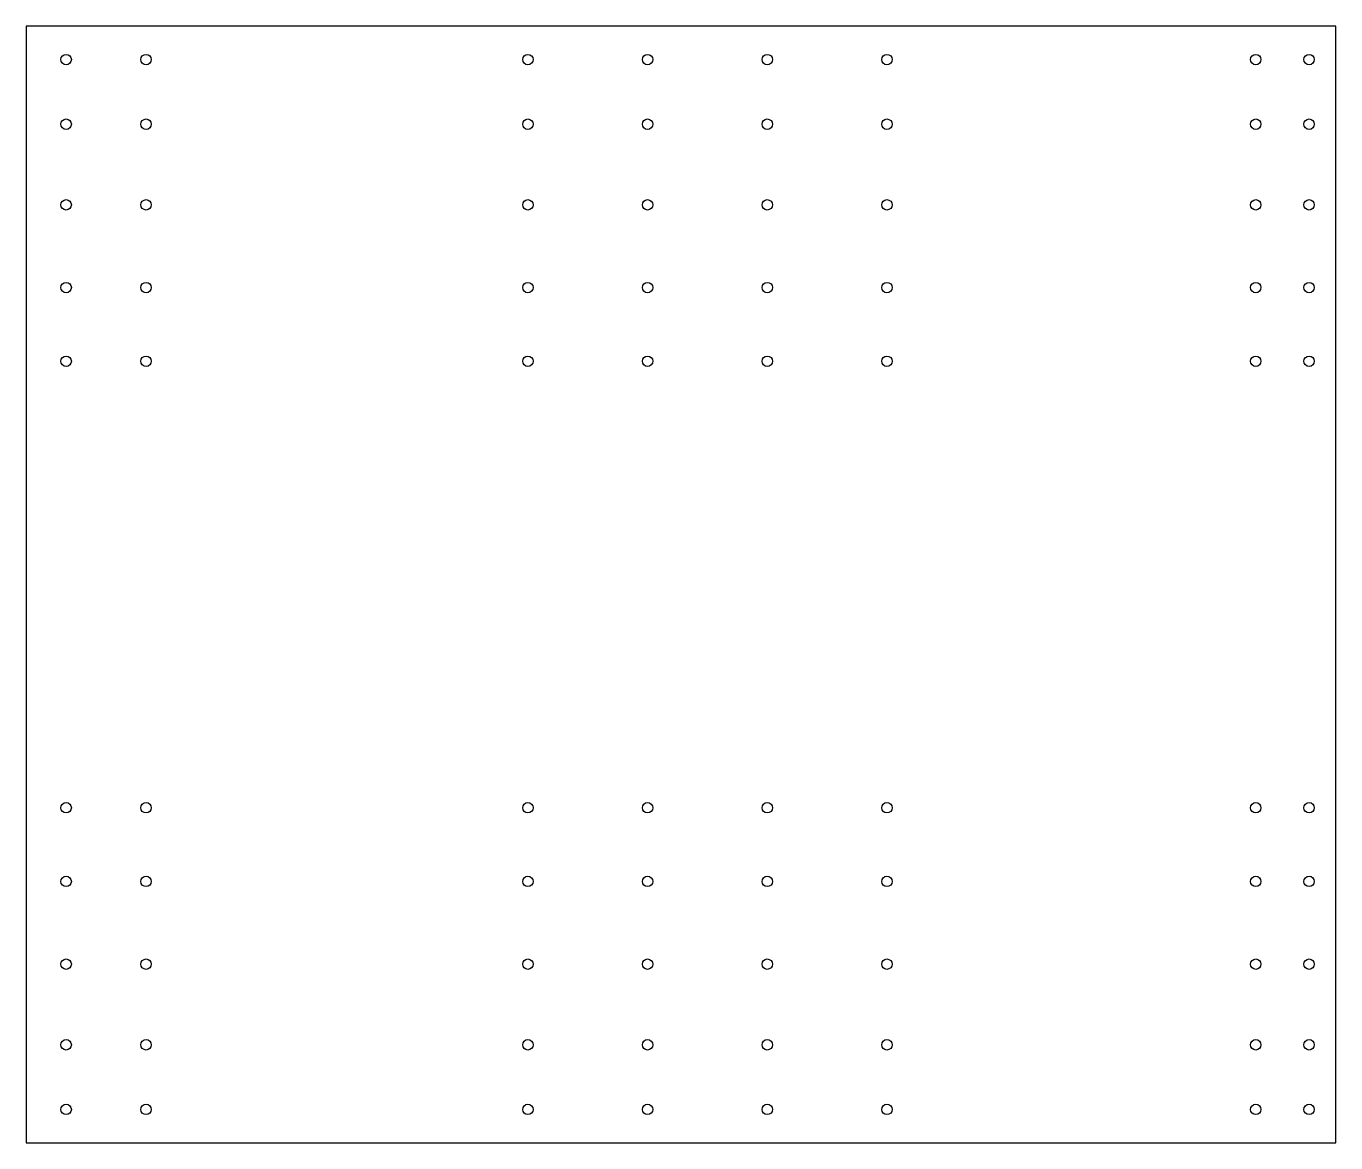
# Model space of a CAD drawing. Header units: millimetres. Extents: x 0 to 1197, y 0 to 1020.
import ezdxf

# ---------------------------------------------------------------- set-up
doc = ezdxf.new("R2010")
doc.units = ezdxf.units.MM

msp = doc.modelspace()

# ---------------------------------------------------------------- linework, layer by layer
for p, q in [((1196.8, 1020), (0, 1020)), ((0, 1020), (0, 0)), ((1196.8, 0), (1196.8, 1020)), ((33.1324, 992.888), (34.6775, 993.92)), ((34.6775, 993.92), (36.5, 994.282)), ((36.5, 994.282), (38.3225, 993.92)), ((38.3225, 993.92), (39.8676, 992.888)), ((106.132, 992.888), (107.677, 993.92)), ((107.677, 993.92), (109.5, 994.282)), ((109.5, 994.282), (111.323, 993.92)), ((111.323, 993.92), (112.868, 992.888)), ((455.192, 992.888), (456.737, 993.92)), ((456.737, 993.92), (458.56, 994.282)), ((458.56, 994.282), (460.383, 993.92)), ((460.383, 993.92), (461.928, 992.888)), ((564.552, 992.888), (566.097, 993.92)), ((566.097, 993.92), (567.92, 994.282)), ((567.92, 994.282), (569.743, 993.92)), ((569.743, 993.92), (571.288, 992.888)), ((673.912, 992.888), (675.457, 993.92)), ((675.457, 993.92), (677.28, 994.282)), ((677.28, 994.282), (679.103, 993.92)), ((679.103, 993.92), (680.648, 992.888)), ((783.272, 992.888), (784.817, 993.92)), ((784.817, 993.92), (786.64, 994.282)), ((786.64, 994.282), (788.463, 993.92)), ((788.463, 993.92), (790.008, 992.888)), ((1120.23, 992.888), (1121.78, 993.92)), ((1121.78, 993.92), (1123.6, 994.282)), ((1123.6, 994.282), (1125.42, 993.92)), ((1125.42, 993.92), (1126.97, 992.888)), ((1169.03, 992.888), (1170.58, 993.92)), ((1170.58, 993.92), (1172.4, 994.282)), ((1172.4, 994.282), (1174.22, 993.92)), ((1174.22, 993.92), (1175.77, 992.888)), ((31.7375, 989.52), (32.1, 991.343)), ((32.1, 987.697), (31.7375, 989.52)), ((32.1, 991.343), (33.1324, 992.888)), ((33.1324, 986.152), (32.1, 987.697)), ((34.6775, 985.12), (33.1324, 986.152)), ((36.5, 984.757), (34.6775, 985.12)), ((38.3225, 985.12), (36.5, 984.757)), ((39.8676, 986.152), (38.3225, 985.12)), ((39.8676, 992.888), (40.9, 991.343)), ((40.9, 987.697), (39.8676, 986.152)), ((40.9, 991.343), (41.2625, 989.52)), ((41.2625, 989.52), (40.9, 987.697)), ((104.737, 989.52), (105.1, 991.343)), ((105.1, 987.697), (104.737, 989.52)), ((105.1, 991.343), (106.132, 992.888)), ((106.132, 986.152), (105.1, 987.697)), ((107.677, 985.12), (106.132, 986.152)), ((109.5, 984.757), (107.677, 985.12)), ((111.323, 985.12), (109.5, 984.757)), ((112.868, 986.152), (111.323, 985.12)), ((112.868, 992.888), (113.9, 991.343)), ((113.9, 987.697), (112.868, 986.152)), ((113.9, 991.343), (114.262, 989.52)), ((114.262, 989.52), (113.9, 987.697)), ((453.797, 989.52), (454.16, 991.343)), ((454.16, 987.697), (453.797, 989.52)), ((454.16, 991.343), (455.192, 992.888)), ((455.192, 986.152), (454.16, 987.697)), ((456.737, 985.12), (455.192, 986.152)), ((458.56, 984.757), (456.737, 985.12)), ((460.383, 985.12), (458.56, 984.757)), ((461.928, 986.152), (460.383, 985.12)), ((461.928, 992.888), (462.96, 991.343)), ((462.96, 987.697), (461.928, 986.152)), ((462.96, 991.343), (463.322, 989.52)), ((463.322, 989.52), (462.96, 987.697)), ((563.157, 989.52), (563.52, 991.343)), ((563.52, 987.697), (563.157, 989.52)), ((563.52, 991.343), (564.552, 992.888)), ((564.552, 986.152), (563.52, 987.697)), ((566.097, 985.12), (564.552, 986.152)), ((567.92, 984.757), (566.097, 985.12)), ((569.743, 985.12), (567.92, 984.757)), ((571.288, 986.152), (569.743, 985.12)), ((571.288, 992.888), (572.32, 991.343)), ((572.32, 987.697), (571.288, 986.152)), ((572.32, 991.343), (572.682, 989.52)), ((572.682, 989.52), (572.32, 987.697)), ((672.517, 989.52), (672.88, 991.343)), ((672.88, 987.697), (672.517, 989.52)), ((672.88, 991.343), (673.912, 992.888)), ((673.912, 986.152), (672.88, 987.697)), ((675.457, 985.12), (673.912, 986.152)), ((677.28, 984.757), (675.457, 985.12)), ((679.103, 985.12), (677.28, 984.757)), ((680.648, 986.152), (679.103, 985.12)), ((680.648, 992.888), (681.68, 991.343)), ((681.68, 987.697), (680.648, 986.152)), ((681.68, 991.343), (682.042, 989.52)), ((682.042, 989.52), (681.68, 987.697)), ((781.877, 989.52), (782.24, 991.343)), ((782.24, 987.697), (781.877, 989.52)), ((782.24, 991.343), (783.272, 992.888)), ((783.272, 986.152), (782.24, 987.697)), ((784.817, 985.12), (783.272, 986.152)), ((786.64, 984.757), (784.817, 985.12)), ((788.463, 985.12), (786.64, 984.757)), ((790.008, 986.152), (788.463, 985.12)), ((790.008, 992.888), (791.04, 991.343)), ((791.04, 987.697), (790.008, 986.152)), ((791.04, 991.343), (791.402, 989.52)), ((791.402, 989.52), (791.04, 987.697)), ((1118.84, 989.52), (1119.2, 991.343)), ((1119.2, 987.697), (1118.84, 989.52)), ((1119.2, 991.343), (1120.23, 992.888)), ((1120.23, 986.152), (1119.2, 987.697)), ((1121.78, 985.12), (1120.23, 986.152)), ((1123.6, 984.757), (1121.78, 985.12)), ((1125.42, 985.12), (1123.6, 984.757)), ((1126.97, 986.152), (1125.42, 985.12)), ((1126.97, 992.888), (1128, 991.343)), ((1128, 987.697), (1126.97, 986.152)), ((1128, 991.343), (1128.36, 989.52)), ((1128.36, 989.52), (1128, 987.697)), ((1167.64, 989.52), (1168, 991.343)), ((1168, 987.697), (1167.64, 989.52)), ((1168, 991.343), (1169.03, 992.888)), ((1169.03, 986.152), (1168, 987.697)), ((1170.58, 985.12), (1169.03, 986.152)), ((1172.4, 984.757), (1170.58, 985.12)), ((1174.22, 985.12), (1172.4, 984.757)), ((1175.77, 986.152), (1174.22, 985.12)), ((1175.77, 992.888), (1176.8, 991.343)), ((1176.8, 987.697), (1175.77, 986.152)), ((1176.8, 991.343), (1177.16, 989.52)), ((1177.16, 989.52), (1176.8, 987.697)), ((32.1, 932.303), (33.1324, 933.848)), ((33.1324, 933.848), (34.6775, 934.88)), ((34.6775, 934.88), (36.5, 935.242)), ((36.5, 935.242), (38.3225, 934.88)), ((38.3225, 934.88), (39.8676, 933.848)), ((39.8676, 933.848), (40.9, 932.303)), ((105.1, 932.303), (106.132, 933.848)), ((106.132, 933.848), (107.677, 934.88)), ((107.677, 934.88), (109.5, 935.242)), ((109.5, 935.242), (111.323, 934.88)), ((111.323, 934.88), (112.868, 933.848)), ((112.868, 933.848), (113.9, 932.303)), ((454.16, 932.303), (455.192, 933.848)), ((455.192, 933.848), (456.737, 934.88)), ((456.737, 934.88), (458.56, 935.242)), ((458.56, 935.242), (460.383, 934.88)), ((460.383, 934.88), (461.928, 933.848)), ((461.928, 933.848), (462.96, 932.303)), ((563.52, 932.303), (564.552, 933.848)), ((564.552, 933.848), (566.097, 934.88)), ((566.097, 934.88), (567.92, 935.242)), ((567.92, 935.242), (569.743, 934.88)), ((569.743, 934.88), (571.288, 933.848)), ((571.288, 933.848), (572.32, 932.303)), ((672.88, 932.303), (673.912, 933.848)), ((673.912, 933.848), (675.457, 934.88)), ((675.457, 934.88), (677.28, 935.242)), ((677.28, 935.242), (679.103, 934.88)), ((679.103, 934.88), (680.648, 933.848)), ((680.648, 933.848), (681.68, 932.303)), ((782.24, 932.303), (783.272, 933.848)), ((783.272, 933.848), (784.817, 934.88)), ((784.817, 934.88), (786.64, 935.242)), ((786.64, 935.242), (788.463, 934.88)), ((788.463, 934.88), (790.008, 933.848)), ((790.008, 933.848), (791.04, 932.303)), ((1119.2, 932.303), (1120.23, 933.848)), ((1120.23, 933.848), (1121.78, 934.88)), ((1121.78, 934.88), (1123.6, 935.242)), ((1123.6, 935.242), (1125.42, 934.88)), ((1125.42, 934.88), (1126.97, 933.848)), ((1126.97, 933.848), (1128, 932.303)), ((1168, 932.303), (1169.03, 933.848)), ((1169.03, 933.848), (1170.58, 934.88)), ((1170.58, 934.88), (1172.4, 935.242)), ((1172.4, 935.242), (1174.22, 934.88)), ((1174.22, 934.88), (1175.77, 933.848)), ((1175.77, 933.848), (1176.8, 932.303)), ((31.7375, 930.48), (32.1, 932.303)), ((32.1, 928.657), (31.7375, 930.48)), ((33.1324, 927.112), (32.1, 928.657)), ((34.6775, 926.08), (33.1324, 927.112)), ((36.5, 925.717), (34.6775, 926.08)), ((38.3225, 926.08), (36.5, 925.717)), ((39.8676, 927.112), (38.3225, 926.08)), ((40.9, 928.657), (39.8676, 927.112)), ((40.9, 932.303), (41.2625, 930.48)), ((41.2625, 930.48), (40.9, 928.657)), ((104.737, 930.48), (105.1, 932.303)), ((105.1, 928.657), (104.737, 930.48)), ((106.132, 927.112), (105.1, 928.657)), ((107.677, 926.08), (106.132, 927.112)), ((109.5, 925.717), (107.677, 926.08)), ((111.323, 926.08), (109.5, 925.717)), ((112.868, 927.112), (111.323, 926.08)), ((113.9, 928.657), (112.868, 927.112)), ((113.9, 932.303), (114.262, 930.48)), ((114.262, 930.48), (113.9, 928.657)), ((453.797, 930.48), (454.16, 932.303)), ((454.16, 928.657), (453.797, 930.48)), ((455.192, 927.112), (454.16, 928.657)), ((456.737, 926.08), (455.192, 927.112)), ((458.56, 925.717), (456.737, 926.08)), ((460.383, 926.08), (458.56, 925.717)), ((461.928, 927.112), (460.383, 926.08)), ((462.96, 928.657), (461.928, 927.112)), ((462.96, 932.303), (463.322, 930.48)), ((463.322, 930.48), (462.96, 928.657)), ((563.157, 930.48), (563.52, 932.303)), ((563.52, 928.657), (563.157, 930.48)), ((564.552, 927.112), (563.52, 928.657)), ((566.097, 926.08), (564.552, 927.112)), ((567.92, 925.717), (566.097, 926.08)), ((569.743, 926.08), (567.92, 925.717)), ((571.288, 927.112), (569.743, 926.08)), ((572.32, 928.657), (571.288, 927.112)), ((572.32, 932.303), (572.682, 930.48)), ((572.682, 930.48), (572.32, 928.657)), ((672.517, 930.48), (672.88, 932.303)), ((672.88, 928.657), (672.517, 930.48)), ((673.912, 927.112), (672.88, 928.657)), ((675.457, 926.08), (673.912, 927.112)), ((677.28, 925.717), (675.457, 926.08)), ((679.103, 926.08), (677.28, 925.717)), ((680.648, 927.112), (679.103, 926.08)), ((681.68, 928.657), (680.648, 927.112)), ((681.68, 932.303), (682.042, 930.48)), ((682.042, 930.48), (681.68, 928.657)), ((781.877, 930.48), (782.24, 932.303)), ((782.24, 928.657), (781.877, 930.48)), ((783.272, 927.112), (782.24, 928.657)), ((784.817, 926.08), (783.272, 927.112)), ((786.64, 925.717), (784.817, 926.08)), ((788.463, 926.08), (786.64, 925.717)), ((790.008, 927.112), (788.463, 926.08)), ((791.04, 928.657), (790.008, 927.112)), ((791.04, 932.303), (791.402, 930.48)), ((791.402, 930.48), (791.04, 928.657)), ((1118.84, 930.48), (1119.2, 932.303)), ((1119.2, 928.657), (1118.84, 930.48)), ((1120.23, 927.112), (1119.2, 928.657)), ((1121.78, 926.08), (1120.23, 927.112)), ((1123.6, 925.717), (1121.78, 926.08)), ((1125.42, 926.08), (1123.6, 925.717)), ((1126.97, 927.112), (1125.42, 926.08)), ((1128, 928.657), (1126.97, 927.112)), ((1128, 932.303), (1128.36, 930.48)), ((1128.36, 930.48), (1128, 928.657)), ((1167.64, 930.48), (1168, 932.303)), ((1168, 928.657), (1167.64, 930.48)), ((1169.03, 927.112), (1168, 928.657)), ((1170.58, 926.08), (1169.03, 927.112)), ((1172.4, 925.717), (1170.58, 926.08)), ((1174.22, 926.08), (1172.4, 925.717)), ((1175.77, 927.112), (1174.22, 926.08)), ((1176.8, 928.657), (1175.77, 927.112)), ((1176.8, 932.303), (1177.16, 930.48)), ((1177.16, 930.48), (1176.8, 928.657)), ((31.7375, 856.82), (32.1, 858.643)), ((32.1, 854.997), (31.7375, 856.82)), ((32.1, 858.643), (33.1324, 860.188)), ((33.1324, 853.452), (32.1, 854.997)), ((33.1324, 860.188), (34.6775, 861.22)), ((34.6775, 852.42), (33.1324, 853.452)), ((34.6775, 861.22), (36.5, 861.582)), ((36.5, 852.057), (34.6775, 852.42)), ((36.5, 861.582), (38.3225, 861.22)), ((38.3225, 852.42), (36.5, 852.057)), ((38.3225, 861.22), (39.8676, 860.188)), ((39.8676, 853.452), (38.3225, 852.42)), ((39.8676, 860.188), (40.9, 858.643)), ((40.9, 854.997), (39.8676, 853.452)), ((40.9, 858.643), (41.2625, 856.82)), ((41.2625, 856.82), (40.9, 854.997)), ((104.737, 856.82), (105.1, 858.643)), ((105.1, 854.997), (104.737, 856.82)), ((105.1, 858.643), (106.132, 860.188)), ((106.132, 853.452), (105.1, 854.997)), ((106.132, 860.188), (107.677, 861.22)), ((107.677, 852.42), (106.132, 853.452)), ((107.677, 861.22), (109.5, 861.582)), ((109.5, 852.057), (107.677, 852.42)), ((109.5, 861.582), (111.323, 861.22)), ((111.323, 852.42), (109.5, 852.057)), ((111.323, 861.22), (112.868, 860.188)), ((112.868, 853.452), (111.323, 852.42)), ((112.868, 860.188), (113.9, 858.643)), ((113.9, 854.997), (112.868, 853.452)), ((113.9, 858.643), (114.262, 856.82)), ((114.262, 856.82), (113.9, 854.997)), ((453.797, 856.82), (454.16, 858.643)), ((454.16, 854.997), (453.797, 856.82)), ((454.16, 858.643), (455.192, 860.188)), ((455.192, 853.452), (454.16, 854.997)), ((455.192, 860.188), (456.737, 861.22)), ((456.737, 852.42), (455.192, 853.452)), ((456.737, 861.22), (458.56, 861.582)), ((458.56, 852.057), (456.737, 852.42)), ((458.56, 861.582), (460.383, 861.22)), ((460.383, 852.42), (458.56, 852.057)), ((460.383, 861.22), (461.928, 860.188)), ((461.928, 853.452), (460.383, 852.42)), ((461.928, 860.188), (462.96, 858.643)), ((462.96, 854.997), (461.928, 853.452)), ((462.96, 858.643), (463.322, 856.82)), ((463.322, 856.82), (462.96, 854.997)), ((563.157, 856.82), (563.52, 858.643)), ((563.52, 854.997), (563.157, 856.82)), ((563.52, 858.643), (564.552, 860.188)), ((564.552, 853.452), (563.52, 854.997)), ((564.552, 860.188), (566.097, 861.22)), ((566.097, 852.42), (564.552, 853.452)), ((566.097, 861.22), (567.92, 861.582)), ((567.92, 852.057), (566.097, 852.42)), ((567.92, 861.582), (569.743, 861.22)), ((569.743, 852.42), (567.92, 852.057)), ((569.743, 861.22), (571.288, 860.188)), ((571.288, 853.452), (569.743, 852.42)), ((571.288, 860.188), (572.32, 858.643)), ((572.32, 854.997), (571.288, 853.452)), ((572.32, 858.643), (572.682, 856.82)), ((572.682, 856.82), (572.32, 854.997)), ((672.517, 856.82), (672.88, 858.643)), ((672.88, 854.997), (672.517, 856.82)), ((672.88, 858.643), (673.912, 860.188)), ((673.912, 853.452), (672.88, 854.997)), ((673.912, 860.188), (675.457, 861.22)), ((675.457, 852.42), (673.912, 853.452)), ((675.457, 861.22), (677.28, 861.582)), ((677.28, 852.057), (675.457, 852.42)), ((677.28, 861.582), (679.103, 861.22)), ((679.103, 852.42), (677.28, 852.057)), ((679.103, 861.22), (680.648, 860.188)), ((680.648, 853.452), (679.103, 852.42)), ((680.648, 860.188), (681.68, 858.643)), ((681.68, 854.997), (680.648, 853.452)), ((681.68, 858.643), (682.042, 856.82)), ((682.042, 856.82), (681.68, 854.997)), ((781.877, 856.82), (782.24, 858.643)), ((782.24, 854.997), (781.877, 856.82)), ((782.24, 858.643), (783.272, 860.188)), ((783.272, 853.452), (782.24, 854.997)), ((783.272, 860.188), (784.817, 861.22)), ((784.817, 852.42), (783.272, 853.452)), ((784.817, 861.22), (786.64, 861.582)), ((786.64, 852.057), (784.817, 852.42)), ((786.64, 861.582), (788.463, 861.22)), ((788.463, 852.42), (786.64, 852.057)), ((788.463, 861.22), (790.008, 860.188)), ((790.008, 853.452), (788.463, 852.42)), ((790.008, 860.188), (791.04, 858.643)), ((791.04, 854.997), (790.008, 853.452)), ((791.04, 858.643), (791.402, 856.82)), ((791.402, 856.82), (791.04, 854.997)), ((1118.84, 856.82), (1119.2, 858.643)), ((1119.2, 854.997), (1118.84, 856.82)), ((1119.2, 858.643), (1120.23, 860.188)), ((1120.23, 853.452), (1119.2, 854.997)), ((1120.23, 860.188), (1121.78, 861.22)), ((1121.78, 852.42), (1120.23, 853.452)), ((1121.78, 861.22), (1123.6, 861.582)), ((1123.6, 852.057), (1121.78, 852.42)), ((1123.6, 861.582), (1125.42, 861.22)), ((1125.42, 852.42), (1123.6, 852.057)), ((1125.42, 861.22), (1126.97, 860.188)), ((1126.97, 853.452), (1125.42, 852.42)), ((1126.97, 860.188), (1128, 858.643)), ((1128, 854.997), (1126.97, 853.452)), ((1128, 858.643), (1128.36, 856.82)), ((1128.36, 856.82), (1128, 854.997)), ((1167.64, 856.82), (1168, 858.643)), ((1168, 854.997), (1167.64, 856.82)), ((1168, 858.643), (1169.03, 860.188)), ((1169.03, 853.452), (1168, 854.997)), ((1169.03, 860.188), (1170.58, 861.22)), ((1170.58, 852.42), (1169.03, 853.452)), ((1170.58, 861.22), (1172.4, 861.582)), ((1172.4, 852.057), (1170.58, 852.42)), ((1172.4, 861.582), (1174.22, 861.22)), ((1174.22, 852.42), (1172.4, 852.057)), ((1174.22, 861.22), (1175.77, 860.188)), ((1175.77, 853.452), (1174.22, 852.42)), ((1175.77, 860.188), (1176.8, 858.643)), ((1176.8, 854.997), (1175.77, 853.452)), ((1176.8, 858.643), (1177.16, 856.82)), ((1177.16, 856.82), (1176.8, 854.997)), ((31.7375, 781.255), (32.1, 783.078)), ((32.1, 779.432), (31.7375, 781.255)), ((32.1, 783.078), (33.1324, 784.623)), ((33.1324, 777.887), (32.1, 779.432)), ((33.1324, 784.623), (34.6775, 785.655)), ((34.6775, 785.655), (36.5, 786.017)), ((36.5, 786.017), (38.3225, 785.655)), ((38.3225, 785.655), (39.8676, 784.623)), ((39.8676, 784.623), (40.9, 783.078)), ((40.9, 779.432), (39.8676, 777.887)), ((40.9, 783.078), (41.2625, 781.255)), ((41.2625, 781.255), (40.9, 779.432)), ((104.737, 781.255), (105.1, 783.078)), ((105.1, 779.432), (104.737, 781.255)), ((105.1, 783.078), (106.132, 784.623)), ((106.132, 777.887), (105.1, 779.432)), ((106.132, 784.623), (107.677, 785.655)), ((107.677, 785.655), (109.5, 786.017)), ((109.5, 786.017), (111.323, 785.655)), ((111.323, 785.655), (112.868, 784.623)), ((112.868, 784.623), (113.9, 783.078)), ((113.9, 779.432), (112.868, 777.887)), ((113.9, 783.078), (114.262, 781.255)), ((114.262, 781.255), (113.9, 779.432)), ((453.797, 781.255), (454.16, 783.078)), ((454.16, 779.432), (453.797, 781.255)), ((454.16, 783.078), (455.192, 784.623)), ((455.192, 777.887), (454.16, 779.432)), ((455.192, 784.623), (456.737, 785.655)), ((456.737, 785.655), (458.56, 786.017)), ((458.56, 786.017), (460.383, 785.655)), ((460.383, 785.655), (461.928, 784.623)), ((461.928, 784.623), (462.96, 783.078)), ((462.96, 779.432), (461.928, 777.887)), ((462.96, 783.078), (463.322, 781.255)), ((463.322, 781.255), (462.96, 779.432)), ((563.157, 781.255), (563.52, 783.078)), ((563.52, 779.432), (563.157, 781.255)), ((563.52, 783.078), (564.552, 784.623)), ((564.552, 777.887), (563.52, 779.432)), ((564.552, 784.623), (566.097, 785.655)), ((566.097, 785.655), (567.92, 786.017)), ((567.92, 786.017), (569.743, 785.655)), ((569.743, 785.655), (571.288, 784.623)), ((571.288, 784.623), (572.32, 783.078)), ((572.32, 779.432), (571.288, 777.887)), ((572.32, 783.078), (572.682, 781.255)), ((572.682, 781.255), (572.32, 779.432)), ((672.517, 781.255), (672.88, 783.078)), ((672.88, 779.432), (672.517, 781.255)), ((672.88, 783.078), (673.912, 784.623)), ((673.912, 777.887), (672.88, 779.432)), ((673.912, 784.623), (675.457, 785.655)), ((675.457, 785.655), (677.28, 786.017)), ((677.28, 786.017), (679.103, 785.655)), ((679.103, 785.655), (680.648, 784.623)), ((680.648, 784.623), (681.68, 783.078)), ((681.68, 779.432), (680.648, 777.887)), ((681.68, 783.078), (682.042, 781.255)), ((682.042, 781.255), (681.68, 779.432)), ((781.877, 781.255), (782.24, 783.078)), ((782.24, 779.432), (781.877, 781.255)), ((782.24, 783.078), (783.272, 784.623)), ((783.272, 777.887), (782.24, 779.432)), ((783.272, 784.623), (784.817, 785.655)), ((784.817, 785.655), (786.64, 786.017)), ((786.64, 786.017), (788.463, 785.655)), ((788.463, 785.655), (790.008, 784.623)), ((790.008, 784.623), (791.04, 783.078)), ((791.04, 779.432), (790.008, 777.887)), ((791.04, 783.078), (791.402, 781.255)), ((791.402, 781.255), (791.04, 779.432)), ((1118.84, 781.255), (1119.2, 783.078)), ((1119.2, 779.432), (1118.84, 781.255)), ((1119.2, 783.078), (1120.23, 784.623)), ((1120.23, 777.887), (1119.2, 779.432)), ((1120.23, 784.623), (1121.78, 785.655)), ((1121.78, 785.655), (1123.6, 786.017)), ((1123.6, 786.017), (1125.42, 785.655)), ((1125.42, 785.655), (1126.97, 784.623)), ((1126.97, 784.623), (1128, 783.078)), ((1128, 779.432), (1126.97, 777.887)), ((1128, 783.078), (1128.36, 781.255)), ((1128.36, 781.255), (1128, 779.432)), ((1167.64, 781.255), (1168, 783.078)), ((1168, 779.432), (1167.64, 781.255)), ((1168, 783.078), (1169.03, 784.623)), ((1169.03, 777.887), (1168, 779.432)), ((1169.03, 784.623), (1170.58, 785.655)), ((1170.58, 785.655), (1172.4, 786.017)), ((1172.4, 786.017), (1174.22, 785.655)), ((1174.22, 785.655), (1175.77, 784.623)), ((1175.77, 784.623), (1176.8, 783.078)), ((1176.8, 779.432), (1175.77, 777.887)), ((1176.8, 783.078), (1177.16, 781.255)), ((1177.16, 781.255), (1176.8, 779.432)), ((34.6775, 776.855), (33.1324, 777.887)), ((36.5, 776.492), (34.6775, 776.855)), ((38.3225, 776.855), (36.5, 776.492)), ((39.8676, 777.887), (38.3225, 776.855)), ((107.677, 776.855), (106.132, 777.887)), ((109.5, 776.492), (107.677, 776.855)), ((111.323, 776.855), (109.5, 776.492)), ((112.868, 777.887), (111.323, 776.855)), ((456.737, 776.855), (455.192, 777.887)), ((458.56, 776.492), (456.737, 776.855)), ((460.383, 776.855), (458.56, 776.492)), ((461.928, 777.887), (460.383, 776.855)), ((566.097, 776.855), (564.552, 777.887)), ((567.92, 776.492), (566.097, 776.855)), ((569.743, 776.855), (567.92, 776.492)), ((571.288, 777.887), (569.743, 776.855)), ((675.457, 776.855), (673.912, 777.887)), ((677.28, 776.492), (675.457, 776.855)), ((679.103, 776.855), (677.28, 776.492)), ((680.648, 777.887), (679.103, 776.855)), ((784.817, 776.855), (783.272, 777.887)), ((786.64, 776.492), (784.817, 776.855)), ((788.463, 776.855), (786.64, 776.492)), ((790.008, 777.887), (788.463, 776.855)), ((1121.78, 776.855), (1120.23, 777.887)), ((1123.6, 776.492), (1121.78, 776.855)), ((1125.42, 776.855), (1123.6, 776.492)), ((1126.97, 777.887), (1125.42, 776.855)), ((1170.58, 776.855), (1169.03, 777.887)), ((1172.4, 776.492), (1170.58, 776.855)), ((1174.22, 776.855), (1172.4, 776.492)), ((1175.77, 777.887), (1174.22, 776.855)), ((33.1324, 717.313), (34.6775, 718.345)), ((34.6775, 718.345), (36.5, 718.707)), ((36.5, 718.707), (38.3225, 718.345)), ((38.3225, 718.345), (39.8676, 717.313)), ((106.132, 717.313), (107.677, 718.345)), ((107.677, 718.345), (109.5, 718.707)), ((109.5, 718.707), (111.323, 718.345)), ((111.323, 718.345), (112.868, 717.313)), ((455.192, 717.313), (456.737, 718.345)), ((456.737, 718.345), (458.56, 718.707)), ((458.56, 718.707), (460.383, 718.345)), ((460.383, 718.345), (461.928, 717.313)), ((564.552, 717.313), (566.097, 718.345)), ((566.097, 718.345), (567.92, 718.707)), ((567.92, 718.707), (569.743, 718.345)), ((569.743, 718.345), (571.288, 717.313)), ((673.912, 717.313), (675.457, 718.345)), ((675.457, 718.345), (677.28, 718.707)), ((677.28, 718.707), (679.103, 718.345)), ((679.103, 718.345), (680.648, 717.313)), ((783.272, 717.313), (784.817, 718.345)), ((784.817, 718.345), (786.64, 718.707)), ((786.64, 718.707), (788.463, 718.345)), ((788.463, 718.345), (790.008, 717.313)), ((1120.23, 717.313), (1121.78, 718.345)), ((1121.78, 718.345), (1123.6, 718.707)), ((1123.6, 718.707), (1125.42, 718.345)), ((1125.42, 718.345), (1126.97, 717.313)), ((1169.03, 717.313), (1170.58, 718.345)), ((1170.58, 718.345), (1172.4, 718.707)), ((1172.4, 718.707), (1174.22, 718.345)), ((1174.22, 718.345), (1175.77, 717.313)), ((31.7375, 713.945), (32.1, 715.768)), ((32.1, 712.122), (31.7375, 713.945)), ((32.1, 715.768), (33.1324, 717.313)), ((33.1324, 710.577), (32.1, 712.122)), ((34.6775, 709.545), (33.1324, 710.577)), ((36.5, 709.182), (34.6775, 709.545)), ((38.3225, 709.545), (36.5, 709.182)), ((39.8676, 710.577), (38.3225, 709.545)), ((39.8676, 717.313), (40.9, 715.768)), ((40.9, 712.122), (39.8676, 710.577)), ((40.9, 715.768), (41.2625, 713.945)), ((41.2625, 713.945), (40.9, 712.122)), ((104.737, 713.945), (105.1, 715.768)), ((105.1, 712.122), (104.737, 713.945)), ((105.1, 715.768), (106.132, 717.313)), ((106.132, 710.577), (105.1, 712.122)), ((107.677, 709.545), (106.132, 710.577)), ((109.5, 709.182), (107.677, 709.545)), ((111.323, 709.545), (109.5, 709.182)), ((112.868, 710.577), (111.323, 709.545)), ((112.868, 717.313), (113.9, 715.768)), ((113.9, 712.122), (112.868, 710.577)), ((113.9, 715.768), (114.262, 713.945)), ((114.262, 713.945), (113.9, 712.122)), ((453.797, 713.945), (454.16, 715.768)), ((454.16, 712.122), (453.797, 713.945)), ((454.16, 715.768), (455.192, 717.313)), ((455.192, 710.577), (454.16, 712.122)), ((456.737, 709.545), (455.192, 710.577)), ((458.56, 709.182), (456.737, 709.545)), ((460.383, 709.545), (458.56, 709.182)), ((461.928, 710.577), (460.383, 709.545)), ((461.928, 717.313), (462.96, 715.768)), ((462.96, 712.122), (461.928, 710.577)), ((462.96, 715.768), (463.322, 713.945)), ((463.322, 713.945), (462.96, 712.122)), ((563.157, 713.945), (563.52, 715.768)), ((563.52, 712.122), (563.157, 713.945)), ((563.52, 715.768), (564.552, 717.313)), ((564.552, 710.577), (563.52, 712.122)), ((566.097, 709.545), (564.552, 710.577)), ((567.92, 709.182), (566.097, 709.545)), ((569.743, 709.545), (567.92, 709.182)), ((571.288, 710.577), (569.743, 709.545)), ((571.288, 717.313), (572.32, 715.768)), ((572.32, 712.122), (571.288, 710.577)), ((572.32, 715.768), (572.682, 713.945)), ((572.682, 713.945), (572.32, 712.122)), ((672.517, 713.945), (672.88, 715.768)), ((672.88, 712.122), (672.517, 713.945)), ((672.88, 715.768), (673.912, 717.313)), ((673.912, 710.577), (672.88, 712.122)), ((675.457, 709.545), (673.912, 710.577)), ((677.28, 709.182), (675.457, 709.545)), ((679.103, 709.545), (677.28, 709.182)), ((680.648, 710.577), (679.103, 709.545)), ((680.648, 717.313), (681.68, 715.768)), ((681.68, 712.122), (680.648, 710.577)), ((681.68, 715.768), (682.042, 713.945)), ((682.042, 713.945), (681.68, 712.122)), ((781.877, 713.945), (782.24, 715.768)), ((782.24, 712.122), (781.877, 713.945)), ((782.24, 715.768), (783.272, 717.313)), ((783.272, 710.577), (782.24, 712.122)), ((784.817, 709.545), (783.272, 710.577)), ((786.64, 709.182), (784.817, 709.545)), ((788.463, 709.545), (786.64, 709.182)), ((790.008, 710.577), (788.463, 709.545)), ((790.008, 717.313), (791.04, 715.768)), ((791.04, 712.122), (790.008, 710.577)), ((791.04, 715.768), (791.402, 713.945)), ((791.402, 713.945), (791.04, 712.122)), ((1118.84, 713.945), (1119.2, 715.768)), ((1119.2, 712.122), (1118.84, 713.945)), ((1119.2, 715.768), (1120.23, 717.313)), ((1120.23, 710.577), (1119.2, 712.122)), ((1121.78, 709.545), (1120.23, 710.577)), ((1123.6, 709.182), (1121.78, 709.545)), ((1125.42, 709.545), (1123.6, 709.182)), ((1126.97, 710.577), (1125.42, 709.545)), ((1126.97, 717.313), (1128, 715.768)), ((1128, 712.122), (1126.97, 710.577)), ((1128, 715.768), (1128.36, 713.945)), ((1128.36, 713.945), (1128, 712.122)), ((1167.64, 713.945), (1168, 715.768)), ((1168, 712.122), (1167.64, 713.945)), ((1168, 715.768), (1169.03, 717.313)), ((1169.03, 710.577), (1168, 712.122)), ((1170.58, 709.545), (1169.03, 710.577)), ((1172.4, 709.182), (1170.58, 709.545)), ((1174.22, 709.545), (1172.4, 709.182)), ((1175.77, 710.577), (1174.22, 709.545)), ((1175.77, 717.313), (1176.8, 715.768)), ((1176.8, 712.122), (1175.77, 710.577)), ((1176.8, 715.768), (1177.16, 713.945)), ((1177.16, 713.945), (1176.8, 712.122)), ((31.7375, 306.055), (32.1, 307.878)), ((32.1, 304.232), (31.7375, 306.055)), ((32.1, 307.878), (33.1324, 309.423)), ((33.1324, 302.687), (32.1, 304.232)), ((33.1324, 309.423), (34.6775, 310.455)), ((34.6775, 301.655), (33.1324, 302.687)), ((34.6775, 310.455), (36.5, 310.818)), ((36.5, 301.293), (34.6775, 301.655)), ((36.5, 310.818), (38.3225, 310.455)), ((38.3225, 301.655), (36.5, 301.293)), ((38.3225, 310.455), (39.8676, 309.423)), ((39.8676, 302.687), (38.3225, 301.655)), ((39.8676, 309.423), (40.9, 307.878)), ((40.9, 304.232), (39.8676, 302.687)), ((40.9, 307.878), (41.2625, 306.055)), ((41.2625, 306.055), (40.9, 304.232)), ((104.737, 306.055), (105.1, 307.878)), ((105.1, 304.232), (104.737, 306.055)), ((105.1, 307.878), (106.132, 309.423)), ((106.132, 302.687), (105.1, 304.232)), ((106.132, 309.423), (107.677, 310.455)), ((107.677, 301.655), (106.132, 302.687)), ((107.677, 310.455), (109.5, 310.818)), ((109.5, 301.293), (107.677, 301.655)), ((109.5, 310.818), (111.323, 310.455)), ((111.323, 301.655), (109.5, 301.293)), ((111.323, 310.455), (112.868, 309.423)), ((112.868, 302.687), (111.323, 301.655)), ((112.868, 309.423), (113.9, 307.878)), ((113.9, 304.232), (112.868, 302.687)), ((113.9, 307.878), (114.262, 306.055)), ((114.262, 306.055), (113.9, 304.232)), ((453.797, 306.055), (454.16, 307.878)), ((454.16, 304.232), (453.797, 306.055)), ((454.16, 307.878), (455.192, 309.423)), ((455.192, 302.687), (454.16, 304.232)), ((455.192, 309.423), (456.737, 310.455)), ((456.737, 301.655), (455.192, 302.687)), ((456.737, 310.455), (458.56, 310.818)), ((458.56, 301.293), (456.737, 301.655)), ((458.56, 310.818), (460.383, 310.455)), ((460.383, 301.655), (458.56, 301.293)), ((460.383, 310.455), (461.928, 309.423)), ((461.928, 302.687), (460.383, 301.655)), ((461.928, 309.423), (462.96, 307.878)), ((462.96, 304.232), (461.928, 302.687)), ((462.96, 307.878), (463.322, 306.055)), ((463.322, 306.055), (462.96, 304.232)), ((563.157, 306.055), (563.52, 307.878)), ((563.52, 304.232), (563.157, 306.055)), ((563.52, 307.878), (564.552, 309.423)), ((564.552, 302.687), (563.52, 304.232)), ((564.552, 309.423), (566.097, 310.455)), ((566.097, 301.655), (564.552, 302.687)), ((566.097, 310.455), (567.92, 310.818)), ((567.92, 301.293), (566.097, 301.655)), ((567.92, 310.818), (569.743, 310.455)), ((569.743, 301.655), (567.92, 301.293)), ((569.743, 310.455), (571.288, 309.423)), ((571.288, 302.687), (569.743, 301.655)), ((571.288, 309.423), (572.32, 307.878)), ((572.32, 304.232), (571.288, 302.687)), ((572.32, 307.878), (572.682, 306.055)), ((572.682, 306.055), (572.32, 304.232)), ((672.517, 306.055), (672.88, 307.878)), ((672.88, 304.232), (672.517, 306.055)), ((672.88, 307.878), (673.912, 309.423)), ((673.912, 302.687), (672.88, 304.232)), ((673.912, 309.423), (675.457, 310.455)), ((675.457, 301.655), (673.912, 302.687)), ((675.457, 310.455), (677.28, 310.818)), ((677.28, 301.293), (675.457, 301.655)), ((677.28, 310.818), (679.103, 310.455)), ((679.103, 301.655), (677.28, 301.293)), ((679.103, 310.455), (680.648, 309.423)), ((680.648, 302.687), (679.103, 301.655)), ((680.648, 309.423), (681.68, 307.878)), ((681.68, 304.232), (680.648, 302.687)), ((681.68, 307.878), (682.042, 306.055)), ((682.042, 306.055), (681.68, 304.232)), ((781.877, 306.055), (782.24, 307.878)), ((782.24, 304.232), (781.877, 306.055)), ((782.24, 307.878), (783.272, 309.423)), ((783.272, 302.687), (782.24, 304.232)), ((783.272, 309.423), (784.817, 310.455)), ((784.817, 301.655), (783.272, 302.687)), ((784.817, 310.455), (786.64, 310.818)), ((786.64, 301.293), (784.817, 301.655)), ((786.64, 310.818), (788.463, 310.455)), ((788.463, 301.655), (786.64, 301.293)), ((788.463, 310.455), (790.008, 309.423)), ((790.008, 302.687), (788.463, 301.655)), ((790.008, 309.423), (791.04, 307.878)), ((791.04, 304.232), (790.008, 302.687)), ((791.04, 307.878), (791.402, 306.055)), ((791.402, 306.055), (791.04, 304.232)), ((1118.84, 306.055), (1119.2, 307.878)), ((1119.2, 304.232), (1118.84, 306.055)), ((1119.2, 307.878), (1120.23, 309.423)), ((1120.23, 302.687), (1119.2, 304.232)), ((1120.23, 309.423), (1121.78, 310.455)), ((1121.78, 301.655), (1120.23, 302.687)), ((1121.78, 310.455), (1123.6, 310.818)), ((1123.6, 301.293), (1121.78, 301.655)), ((1123.6, 310.818), (1125.42, 310.455)), ((1125.42, 301.655), (1123.6, 301.293)), ((1125.42, 310.455), (1126.97, 309.423)), ((1126.97, 302.687), (1125.42, 301.655)), ((1126.97, 309.423), (1128, 307.878)), ((1128, 304.232), (1126.97, 302.687)), ((1128, 307.878), (1128.36, 306.055)), ((1128.36, 306.055), (1128, 304.232)), ((1167.64, 306.055), (1168, 307.878)), ((1168, 304.232), (1167.64, 306.055)), ((1168, 307.878), (1169.03, 309.423)), ((1169.03, 302.687), (1168, 304.232)), ((1169.03, 309.423), (1170.58, 310.455)), ((1170.58, 301.655), (1169.03, 302.687)), ((1170.58, 310.455), (1172.4, 310.818)), ((1172.4, 301.293), (1170.58, 301.655)), ((1172.4, 310.818), (1174.22, 310.455)), ((1174.22, 301.655), (1172.4, 301.293)), ((1174.22, 310.455), (1175.77, 309.423)), ((1175.77, 302.687), (1174.22, 301.655)), ((1175.77, 309.423), (1176.8, 307.878)), ((1176.8, 304.232), (1175.77, 302.687)), ((1176.8, 307.878), (1177.16, 306.055)), ((1177.16, 306.055), (1176.8, 304.232)), ((31.7375, 238.745), (32.1, 240.568)), ((32.1, 240.568), (33.1324, 242.113)), ((33.1324, 242.113), (34.6775, 243.145)), ((34.6775, 243.145), (36.5, 243.508)), ((36.5, 243.508), (38.3225, 243.145)), ((38.3225, 243.145), (39.8676, 242.113)), ((39.8676, 242.113), (40.9, 240.568)), ((40.9, 240.568), (41.2625, 238.745)), ((104.737, 238.745), (105.1, 240.568)), ((105.1, 240.568), (106.132, 242.113)), ((106.132, 242.113), (107.677, 243.145)), ((107.677, 243.145), (109.5, 243.508)), ((109.5, 243.508), (111.323, 243.145)), ((111.323, 243.145), (112.868, 242.113)), ((112.868, 242.113), (113.9, 240.568)), ((113.9, 240.568), (114.262, 238.745)), ((453.797, 238.745), (454.16, 240.568)), ((454.16, 240.568), (455.192, 242.113)), ((455.192, 242.113), (456.737, 243.145)), ((456.737, 243.145), (458.56, 243.508)), ((458.56, 243.508), (460.383, 243.145)), ((460.383, 243.145), (461.928, 242.113)), ((461.928, 242.113), (462.96, 240.568)), ((462.96, 240.568), (463.322, 238.745)), ((563.157, 238.745), (563.52, 240.568)), ((563.52, 240.568), (564.552, 242.113)), ((564.552, 242.113), (566.097, 243.145)), ((566.097, 243.145), (567.92, 243.508)), ((567.92, 243.508), (569.743, 243.145)), ((569.743, 243.145), (571.288, 242.113)), ((571.288, 242.113), (572.32, 240.568)), ((572.32, 240.568), (572.682, 238.745)), ((672.517, 238.745), (672.88, 240.568)), ((672.88, 240.568), (673.912, 242.113)), ((673.912, 242.113), (675.457, 243.145)), ((675.457, 243.145), (677.28, 243.508)), ((677.28, 243.508), (679.103, 243.145)), ((679.103, 243.145), (680.648, 242.113)), ((680.648, 242.113), (681.68, 240.568)), ((681.68, 240.568), (682.042, 238.745)), ((781.877, 238.745), (782.24, 240.568)), ((782.24, 240.568), (783.272, 242.113)), ((783.272, 242.113), (784.817, 243.145)), ((784.817, 243.145), (786.64, 243.508)), ((786.64, 243.508), (788.463, 243.145)), ((788.463, 243.145), (790.008, 242.113)), ((790.008, 242.113), (791.04, 240.568)), ((791.04, 240.568), (791.402, 238.745)), ((1118.84, 238.745), (1119.2, 240.568)), ((1119.2, 240.568), (1120.23, 242.113)), ((1120.23, 242.113), (1121.78, 243.145)), ((1121.78, 243.145), (1123.6, 243.508)), ((1123.6, 243.508), (1125.42, 243.145)), ((1125.42, 243.145), (1126.97, 242.113)), ((1126.97, 242.113), (1128, 240.568)), ((1128, 240.568), (1128.36, 238.745)), ((1167.64, 238.745), (1168, 240.568)), ((1168, 240.568), (1169.03, 242.113)), ((1169.03, 242.113), (1170.58, 243.145)), ((1170.58, 243.145), (1172.4, 243.508)), ((1172.4, 243.508), (1174.22, 243.145)), ((1174.22, 243.145), (1175.77, 242.113)), ((1175.77, 242.113), (1176.8, 240.568)), ((1176.8, 240.568), (1177.16, 238.745)), ((32.1, 236.922), (31.7375, 238.745)), ((33.1324, 235.377), (32.1, 236.922)), ((34.6775, 234.345), (33.1324, 235.377)), ((36.5, 233.983), (34.6775, 234.345)), ((38.3225, 234.345), (36.5, 233.983)), ((39.8676, 235.377), (38.3225, 234.345)), ((40.9, 236.922), (39.8676, 235.377)), ((41.2625, 238.745), (40.9, 236.922)), ((105.1, 236.922), (104.737, 238.745)), ((106.132, 235.377), (105.1, 236.922)), ((107.677, 234.345), (106.132, 235.377)), ((109.5, 233.983), (107.677, 234.345)), ((111.323, 234.345), (109.5, 233.983)), ((112.868, 235.377), (111.323, 234.345)), ((113.9, 236.922), (112.868, 235.377)), ((114.262, 238.745), (113.9, 236.922)), ((454.16, 236.922), (453.797, 238.745)), ((455.192, 235.377), (454.16, 236.922)), ((456.737, 234.345), (455.192, 235.377)), ((458.56, 233.983), (456.737, 234.345)), ((460.383, 234.345), (458.56, 233.983)), ((461.928, 235.377), (460.383, 234.345)), ((462.96, 236.922), (461.928, 235.377)), ((463.322, 238.745), (462.96, 236.922)), ((563.52, 236.922), (563.157, 238.745)), ((564.552, 235.377), (563.52, 236.922)), ((566.097, 234.345), (564.552, 235.377)), ((567.92, 233.983), (566.097, 234.345)), ((569.743, 234.345), (567.92, 233.983)), ((571.288, 235.377), (569.743, 234.345)), ((572.32, 236.922), (571.288, 235.377)), ((572.682, 238.745), (572.32, 236.922)), ((672.88, 236.922), (672.517, 238.745)), ((673.912, 235.377), (672.88, 236.922)), ((675.457, 234.345), (673.912, 235.377)), ((677.28, 233.983), (675.457, 234.345)), ((679.103, 234.345), (677.28, 233.983)), ((680.648, 235.377), (679.103, 234.345)), ((681.68, 236.922), (680.648, 235.377)), ((682.042, 238.745), (681.68, 236.922)), ((782.24, 236.922), (781.877, 238.745)), ((783.272, 235.377), (782.24, 236.922)), ((784.817, 234.345), (783.272, 235.377)), ((786.64, 233.983), (784.817, 234.345)), ((788.463, 234.345), (786.64, 233.983)), ((790.008, 235.377), (788.463, 234.345)), ((791.04, 236.922), (790.008, 235.377)), ((791.402, 238.745), (791.04, 236.922)), ((1119.2, 236.922), (1118.84, 238.745)), ((1120.23, 235.377), (1119.2, 236.922)), ((1121.78, 234.345), (1120.23, 235.377)), ((1123.6, 233.983), (1121.78, 234.345)), ((1125.42, 234.345), (1123.6, 233.983)), ((1126.97, 235.377), (1125.42, 234.345)), ((1128, 236.922), (1126.97, 235.377)), ((1128.36, 238.745), (1128, 236.922)), ((1168, 236.922), (1167.64, 238.745)), ((1169.03, 235.377), (1168, 236.922)), ((1170.58, 234.345), (1169.03, 235.377)), ((1172.4, 233.983), (1170.58, 234.345)), ((1174.22, 234.345), (1172.4, 233.983)), ((1175.77, 235.377), (1174.22, 234.345)), ((1176.8, 236.922), (1175.77, 235.377)), ((1177.16, 238.745), (1176.8, 236.922)), ((33.1324, 166.548), (34.6775, 167.58)), ((34.6775, 167.58), (36.5, 167.943)), ((36.5, 167.943), (38.3225, 167.58)), ((38.3225, 167.58), (39.8676, 166.548)), ((106.132, 166.548), (107.677, 167.58)), ((107.677, 167.58), (109.5, 167.943)), ((109.5, 167.943), (111.323, 167.58)), ((111.323, 167.58), (112.868, 166.548)), ((455.192, 166.548), (456.737, 167.58)), ((456.737, 167.58), (458.56, 167.943)), ((458.56, 167.943), (460.383, 167.58)), ((460.383, 167.58), (461.928, 166.548)), ((564.552, 166.548), (566.097, 167.58)), ((566.097, 167.58), (567.92, 167.943)), ((567.92, 167.943), (569.743, 167.58)), ((569.743, 167.58), (571.288, 166.548)), ((673.912, 166.548), (675.457, 167.58)), ((675.457, 167.58), (677.28, 167.943)), ((677.28, 167.943), (679.103, 167.58)), ((679.103, 167.58), (680.648, 166.548)), ((783.272, 166.548), (784.817, 167.58)), ((784.817, 167.58), (786.64, 167.943)), ((786.64, 167.943), (788.463, 167.58)), ((788.463, 167.58), (790.008, 166.548)), ((1120.23, 166.548), (1121.78, 167.58)), ((1121.78, 167.58), (1123.6, 167.943)), ((1123.6, 167.943), (1125.42, 167.58)), ((1125.42, 167.58), (1126.97, 166.548)), ((1169.03, 166.548), (1170.58, 167.58)), ((1170.58, 167.58), (1172.4, 167.943)), ((1172.4, 167.943), (1174.22, 167.58)), ((1174.22, 167.58), (1175.77, 166.548)), ((31.7375, 163.18), (32.1, 165.003)), ((32.1, 161.357), (31.7375, 163.18)), ((32.1, 165.003), (33.1324, 166.548)), ((33.1324, 159.812), (32.1, 161.357)), ((34.6775, 158.78), (33.1324, 159.812)), ((36.5, 158.418), (34.6775, 158.78)), ((38.3225, 158.78), (36.5, 158.418)), ((39.8676, 159.812), (38.3225, 158.78)), ((39.8676, 166.548), (40.9, 165.003)), ((40.9, 161.357), (39.8676, 159.812)), ((40.9, 165.003), (41.2625, 163.18)), ((41.2625, 163.18), (40.9, 161.357)), ((104.737, 163.18), (105.1, 165.003)), ((105.1, 161.357), (104.737, 163.18)), ((105.1, 165.003), (106.132, 166.548)), ((106.132, 159.812), (105.1, 161.357)), ((107.677, 158.78), (106.132, 159.812)), ((109.5, 158.418), (107.677, 158.78)), ((111.323, 158.78), (109.5, 158.418)), ((112.868, 159.812), (111.323, 158.78)), ((112.868, 166.548), (113.9, 165.003)), ((113.9, 161.357), (112.868, 159.812)), ((113.9, 165.003), (114.262, 163.18)), ((114.262, 163.18), (113.9, 161.357)), ((453.797, 163.18), (454.16, 165.003)), ((454.16, 161.357), (453.797, 163.18)), ((454.16, 165.003), (455.192, 166.548)), ((455.192, 159.812), (454.16, 161.357)), ((456.737, 158.78), (455.192, 159.812)), ((458.56, 158.418), (456.737, 158.78)), ((460.383, 158.78), (458.56, 158.418)), ((461.928, 159.812), (460.383, 158.78)), ((461.928, 166.548), (462.96, 165.003)), ((462.96, 161.357), (461.928, 159.812)), ((462.96, 165.003), (463.322, 163.18)), ((463.322, 163.18), (462.96, 161.357)), ((563.157, 163.18), (563.52, 165.003)), ((563.52, 161.357), (563.157, 163.18)), ((563.52, 165.003), (564.552, 166.548)), ((564.552, 159.812), (563.52, 161.357)), ((566.097, 158.78), (564.552, 159.812)), ((567.92, 158.418), (566.097, 158.78)), ((569.743, 158.78), (567.92, 158.418)), ((571.288, 159.812), (569.743, 158.78)), ((571.288, 166.548), (572.32, 165.003)), ((572.32, 161.357), (571.288, 159.812)), ((572.32, 165.003), (572.682, 163.18)), ((572.682, 163.18), (572.32, 161.357)), ((672.517, 163.18), (672.88, 165.003)), ((672.88, 161.357), (672.517, 163.18)), ((672.88, 165.003), (673.912, 166.548)), ((673.912, 159.812), (672.88, 161.357)), ((675.457, 158.78), (673.912, 159.812)), ((677.28, 158.418), (675.457, 158.78)), ((679.103, 158.78), (677.28, 158.418)), ((680.648, 159.812), (679.103, 158.78)), ((680.648, 166.548), (681.68, 165.003)), ((681.68, 161.357), (680.648, 159.812)), ((681.68, 165.003), (682.042, 163.18)), ((682.042, 163.18), (681.68, 161.357)), ((781.877, 163.18), (782.24, 165.003)), ((782.24, 161.357), (781.877, 163.18)), ((782.24, 165.003), (783.272, 166.548)), ((783.272, 159.812), (782.24, 161.357)), ((784.817, 158.78), (783.272, 159.812)), ((786.64, 158.418), (784.817, 158.78)), ((788.463, 158.78), (786.64, 158.418)), ((790.008, 159.812), (788.463, 158.78)), ((790.008, 166.548), (791.04, 165.003)), ((791.04, 161.357), (790.008, 159.812)), ((791.04, 165.003), (791.402, 163.18)), ((791.402, 163.18), (791.04, 161.357)), ((1118.84, 163.18), (1119.2, 165.003)), ((1119.2, 161.357), (1118.84, 163.18)), ((1119.2, 165.003), (1120.23, 166.548)), ((1120.23, 159.812), (1119.2, 161.357)), ((1121.78, 158.78), (1120.23, 159.812)), ((1123.6, 158.418), (1121.78, 158.78)), ((1125.42, 158.78), (1123.6, 158.418)), ((1126.97, 159.812), (1125.42, 158.78)), ((1126.97, 166.548), (1128, 165.003)), ((1128, 161.357), (1126.97, 159.812)), ((1128, 165.003), (1128.36, 163.18)), ((1128.36, 163.18), (1128, 161.357)), ((1167.64, 163.18), (1168, 165.003)), ((1168, 161.357), (1167.64, 163.18)), ((1168, 165.003), (1169.03, 166.548)), ((1169.03, 159.812), (1168, 161.357)), ((1170.58, 158.78), (1169.03, 159.812)), ((1172.4, 158.418), (1170.58, 158.78)), ((1174.22, 158.78), (1172.4, 158.418)), ((1175.77, 159.812), (1174.22, 158.78)), ((1175.77, 166.548), (1176.8, 165.003)), ((1176.8, 161.357), (1175.77, 159.812)), ((1176.8, 165.003), (1177.16, 163.18)), ((1177.16, 163.18), (1176.8, 161.357)), ((31.7375, 89.52), (32.1, 91.3425)), ((32.1, 87.6975), (31.7375, 89.52)), ((32.1, 91.3425), (33.1324, 92.8876)), ((33.1324, 86.1524), (32.1, 87.6975)), ((33.1324, 92.8876), (34.6775, 93.92)), ((34.6775, 85.12), (33.1324, 86.1524)), ((34.6775, 93.92), (36.5, 94.2825)), ((36.5, 84.7575), (34.6775, 85.12)), ((36.5, 94.2825), (38.3225, 93.92)), ((38.3225, 85.12), (36.5, 84.7575)), ((38.3225, 93.92), (39.8676, 92.8876)), ((39.8676, 86.1524), (38.3225, 85.12)), ((39.8676, 92.8876), (40.9, 91.3425)), ((40.9, 87.6975), (39.8676, 86.1524)), ((40.9, 91.3425), (41.2625, 89.52)), ((41.2625, 89.52), (40.9, 87.6975)), ((104.737, 89.52), (105.1, 91.3425)), ((105.1, 87.6975), (104.737, 89.52)), ((105.1, 91.3425), (106.132, 92.8876)), ((106.132, 86.1524), (105.1, 87.6975)), ((106.132, 92.8876), (107.677, 93.92)), ((107.677, 85.12), (106.132, 86.1524)), ((107.677, 93.92), (109.5, 94.2825)), ((109.5, 84.7575), (107.677, 85.12)), ((109.5, 94.2825), (111.323, 93.92)), ((111.323, 85.12), (109.5, 84.7575)), ((111.323, 93.92), (112.868, 92.8876)), ((112.868, 86.1524), (111.323, 85.12)), ((112.868, 92.8876), (113.9, 91.3425)), ((113.9, 87.6975), (112.868, 86.1524)), ((113.9, 91.3425), (114.262, 89.52)), ((114.262, 89.52), (113.9, 87.6975)), ((453.797, 89.52), (454.16, 91.3425)), ((454.16, 87.6975), (453.797, 89.52)), ((454.16, 91.3425), (455.192, 92.8876)), ((455.192, 86.1524), (454.16, 87.6975)), ((455.192, 92.8876), (456.737, 93.92)), ((456.737, 85.12), (455.192, 86.1524)), ((456.737, 93.92), (458.56, 94.2825)), ((458.56, 84.7575), (456.737, 85.12)), ((458.56, 94.2825), (460.383, 93.92)), ((460.383, 85.12), (458.56, 84.7575)), ((460.383, 93.92), (461.928, 92.8876)), ((461.928, 86.1524), (460.383, 85.12)), ((461.928, 92.8876), (462.96, 91.3425)), ((462.96, 87.6975), (461.928, 86.1524)), ((462.96, 91.3425), (463.322, 89.52)), ((463.322, 89.52), (462.96, 87.6975)), ((563.157, 89.52), (563.52, 91.3425)), ((563.52, 87.6975), (563.157, 89.52)), ((563.52, 91.3425), (564.552, 92.8876)), ((564.552, 86.1524), (563.52, 87.6975)), ((564.552, 92.8876), (566.097, 93.92)), ((566.097, 85.12), (564.552, 86.1524)), ((566.097, 93.92), (567.92, 94.2825)), ((567.92, 84.7575), (566.097, 85.12)), ((567.92, 94.2825), (569.743, 93.92)), ((569.743, 85.12), (567.92, 84.7575)), ((569.743, 93.92), (571.288, 92.8876)), ((571.288, 86.1524), (569.743, 85.12)), ((571.288, 92.8876), (572.32, 91.3425)), ((572.32, 87.6975), (571.288, 86.1524)), ((572.32, 91.3425), (572.682, 89.52)), ((572.682, 89.52), (572.32, 87.6975)), ((672.517, 89.52), (672.88, 91.3425)), ((672.88, 87.6975), (672.517, 89.52)), ((672.88, 91.3425), (673.912, 92.8876)), ((673.912, 86.1524), (672.88, 87.6975)), ((673.912, 92.8876), (675.457, 93.92)), ((675.457, 85.12), (673.912, 86.1524)), ((675.457, 93.92), (677.28, 94.2825)), ((677.28, 84.7575), (675.457, 85.12)), ((677.28, 94.2825), (679.103, 93.92)), ((679.103, 85.12), (677.28, 84.7575)), ((679.103, 93.92), (680.648, 92.8876)), ((680.648, 86.1524), (679.103, 85.12)), ((680.648, 92.8876), (681.68, 91.3425)), ((681.68, 87.6975), (680.648, 86.1524)), ((681.68, 91.3425), (682.042, 89.52)), ((682.042, 89.52), (681.68, 87.6975)), ((781.877, 89.52), (782.24, 91.3425)), ((782.24, 87.6975), (781.877, 89.52)), ((782.24, 91.3425), (783.272, 92.8876)), ((783.272, 86.1524), (782.24, 87.6975)), ((783.272, 92.8876), (784.817, 93.92)), ((784.817, 85.12), (783.272, 86.1524)), ((784.817, 93.92), (786.64, 94.2825)), ((786.64, 84.7575), (784.817, 85.12)), ((786.64, 94.2825), (788.463, 93.92)), ((788.463, 85.12), (786.64, 84.7575)), ((788.463, 93.92), (790.008, 92.8876)), ((790.008, 86.1524), (788.463, 85.12)), ((790.008, 92.8876), (791.04, 91.3425)), ((791.04, 87.6975), (790.008, 86.1524)), ((791.04, 91.3425), (791.402, 89.52)), ((791.402, 89.52), (791.04, 87.6975)), ((1118.84, 89.52), (1119.2, 91.3425)), ((1119.2, 87.6975), (1118.84, 89.52)), ((1119.2, 91.3425), (1120.23, 92.8876)), ((1120.23, 86.1524), (1119.2, 87.6975)), ((1120.23, 92.8876), (1121.78, 93.92)), ((1121.78, 85.12), (1120.23, 86.1524)), ((1121.78, 93.92), (1123.6, 94.2825)), ((1123.6, 84.7575), (1121.78, 85.12)), ((1123.6, 94.2825), (1125.42, 93.92)), ((1125.42, 85.12), (1123.6, 84.7575)), ((1125.42, 93.92), (1126.97, 92.8876)), ((1126.97, 86.1524), (1125.42, 85.12)), ((1126.97, 92.8876), (1128, 91.3425)), ((1128, 87.6975), (1126.97, 86.1524)), ((1128, 91.3425), (1128.36, 89.52)), ((1128.36, 89.52), (1128, 87.6975)), ((1167.64, 89.52), (1168, 91.3425)), ((1168, 87.6975), (1167.64, 89.52)), ((1168, 91.3425), (1169.03, 92.8876)), ((1169.03, 86.1524), (1168, 87.6975)), ((1169.03, 92.8876), (1170.58, 93.92)), ((1170.58, 85.12), (1169.03, 86.1524)), ((1170.58, 93.92), (1172.4, 94.2825)), ((1172.4, 84.7575), (1170.58, 85.12)), ((1172.4, 94.2825), (1174.22, 93.92)), ((1174.22, 85.12), (1172.4, 84.7575)), ((1174.22, 93.92), (1175.77, 92.8876)), ((1175.77, 86.1524), (1174.22, 85.12)), ((1175.77, 92.8876), (1176.8, 91.3425)), ((1176.8, 87.6975), (1175.77, 86.1524)), ((1176.8, 91.3425), (1177.16, 89.52)), ((1177.16, 89.52), (1176.8, 87.6975)), ((31.7375, 30.48), (32.1, 32.3025)), ((32.1, 28.6575), (31.7375, 30.48)), ((32.1, 32.3025), (33.1324, 33.8476)), ((33.1324, 27.1124), (32.1, 28.6575)), ((33.1324, 33.8476), (34.6775, 34.88)), ((34.6775, 26.08), (33.1324, 27.1124)), ((34.6775, 34.88), (36.5, 35.2425)), ((36.5, 25.7175), (34.6775, 26.08)), ((36.5, 35.2425), (38.3225, 34.88)), ((38.3225, 26.08), (36.5, 25.7175)), ((38.3225, 34.88), (39.8676, 33.8476)), ((39.8676, 27.1124), (38.3225, 26.08)), ((39.8676, 33.8476), (40.9, 32.3025)), ((40.9, 28.6575), (39.8676, 27.1124)), ((40.9, 32.3025), (41.2625, 30.48)), ((41.2625, 30.48), (40.9, 28.6575)), ((104.737, 30.48), (105.1, 32.3025)), ((105.1, 28.6575), (104.737, 30.48)), ((105.1, 32.3025), (106.132, 33.8476)), ((106.132, 27.1124), (105.1, 28.6575)), ((106.132, 33.8476), (107.677, 34.88)), ((107.677, 26.08), (106.132, 27.1124)), ((107.677, 34.88), (109.5, 35.2425)), ((109.5, 25.7175), (107.677, 26.08)), ((109.5, 35.2425), (111.323, 34.88)), ((111.323, 26.08), (109.5, 25.7175)), ((111.323, 34.88), (112.868, 33.8476)), ((112.868, 27.1124), (111.323, 26.08)), ((112.868, 33.8476), (113.9, 32.3025)), ((113.9, 28.6575), (112.868, 27.1124)), ((113.9, 32.3025), (114.262, 30.48)), ((114.262, 30.48), (113.9, 28.6575)), ((453.797, 30.48), (454.16, 32.3025)), ((454.16, 28.6575), (453.797, 30.48)), ((454.16, 32.3025), (455.192, 33.8476)), ((455.192, 27.1124), (454.16, 28.6575)), ((455.192, 33.8476), (456.737, 34.88)), ((456.737, 26.08), (455.192, 27.1124)), ((456.737, 34.88), (458.56, 35.2425)), ((458.56, 25.7175), (456.737, 26.08)), ((458.56, 35.2425), (460.383, 34.88)), ((460.383, 26.08), (458.56, 25.7175)), ((460.383, 34.88), (461.928, 33.8476)), ((461.928, 27.1124), (460.383, 26.08)), ((461.928, 33.8476), (462.96, 32.3025)), ((462.96, 28.6575), (461.928, 27.1124)), ((462.96, 32.3025), (463.322, 30.48)), ((463.322, 30.48), (462.96, 28.6575)), ((563.157, 30.48), (563.52, 32.3025)), ((563.52, 28.6575), (563.157, 30.48)), ((563.52, 32.3025), (564.552, 33.8476)), ((564.552, 27.1124), (563.52, 28.6575)), ((564.552, 33.8476), (566.097, 34.88)), ((566.097, 26.08), (564.552, 27.1124)), ((566.097, 34.88), (567.92, 35.2425)), ((567.92, 25.7175), (566.097, 26.08)), ((567.92, 35.2425), (569.743, 34.88)), ((569.743, 26.08), (567.92, 25.7175)), ((569.743, 34.88), (571.288, 33.8476)), ((571.288, 27.1124), (569.743, 26.08)), ((571.288, 33.8476), (572.32, 32.3025)), ((572.32, 28.6575), (571.288, 27.1124)), ((572.32, 32.3025), (572.682, 30.48)), ((572.682, 30.48), (572.32, 28.6575)), ((672.517, 30.48), (672.88, 32.3025)), ((672.88, 28.6575), (672.517, 30.48)), ((672.88, 32.3025), (673.912, 33.8476)), ((673.912, 27.1124), (672.88, 28.6575)), ((673.912, 33.8476), (675.457, 34.88)), ((675.457, 26.08), (673.912, 27.1124)), ((675.457, 34.88), (677.28, 35.2425)), ((677.28, 25.7175), (675.457, 26.08)), ((677.28, 35.2425), (679.103, 34.88)), ((679.103, 26.08), (677.28, 25.7175)), ((679.103, 34.88), (680.648, 33.8476)), ((680.648, 27.1124), (679.103, 26.08)), ((680.648, 33.8476), (681.68, 32.3025)), ((681.68, 28.6575), (680.648, 27.1124)), ((681.68, 32.3025), (682.042, 30.48)), ((682.042, 30.48), (681.68, 28.6575)), ((781.877, 30.48), (782.24, 32.3025)), ((782.24, 28.6575), (781.877, 30.48)), ((782.24, 32.3025), (783.272, 33.8476)), ((783.272, 27.1124), (782.24, 28.6575)), ((783.272, 33.8476), (784.817, 34.88)), ((784.817, 26.08), (783.272, 27.1124)), ((784.817, 34.88), (786.64, 35.2425)), ((786.64, 25.7175), (784.817, 26.08)), ((786.64, 35.2425), (788.463, 34.88)), ((788.463, 26.08), (786.64, 25.7175)), ((788.463, 34.88), (790.008, 33.8476)), ((790.008, 27.1124), (788.463, 26.08)), ((790.008, 33.8476), (791.04, 32.3025)), ((791.04, 28.6575), (790.008, 27.1124)), ((791.04, 32.3025), (791.402, 30.48)), ((791.402, 30.48), (791.04, 28.6575)), ((1118.84, 30.48), (1119.2, 32.3025)), ((1119.2, 28.6575), (1118.84, 30.48)), ((1119.2, 32.3025), (1120.23, 33.8476)), ((1120.23, 27.1124), (1119.2, 28.6575)), ((1120.23, 33.8476), (1121.78, 34.88)), ((1121.78, 26.08), (1120.23, 27.1124)), ((1121.78, 34.88), (1123.6, 35.2425)), ((1123.6, 25.7175), (1121.78, 26.08)), ((1123.6, 35.2425), (1125.42, 34.88)), ((1125.42, 26.08), (1123.6, 25.7175)), ((1125.42, 34.88), (1126.97, 33.8476)), ((1126.97, 27.1124), (1125.42, 26.08)), ((1126.97, 33.8476), (1128, 32.3025)), ((1128, 28.6575), (1126.97, 27.1124)), ((1128, 32.3025), (1128.36, 30.48)), ((1128.36, 30.48), (1128, 28.6575)), ((1167.64, 30.48), (1168, 32.3025)), ((1168, 28.6575), (1167.64, 30.48)), ((1168, 32.3025), (1169.03, 33.8476)), ((1169.03, 27.1124), (1168, 28.6575)), ((1169.03, 33.8476), (1170.58, 34.88)), ((1170.58, 26.08), (1169.03, 27.1124)), ((1170.58, 34.88), (1172.4, 35.2425)), ((1172.4, 25.7175), (1170.58, 26.08)), ((1172.4, 35.2425), (1174.22, 34.88)), ((1174.22, 26.08), (1172.4, 25.7175)), ((1174.22, 34.88), (1175.77, 33.8476)), ((1175.77, 27.1124), (1174.22, 26.08)), ((1175.77, 33.8476), (1176.8, 32.3025)), ((1176.8, 28.6575), (1175.77, 27.1124)), ((1176.8, 32.3025), (1177.16, 30.48)), ((1177.16, 30.48), (1176.8, 28.6575)), ((0, 0), (1196.8, 0))]:
    msp.add_line(p, q)

doc.saveas('drawing.dxf')
